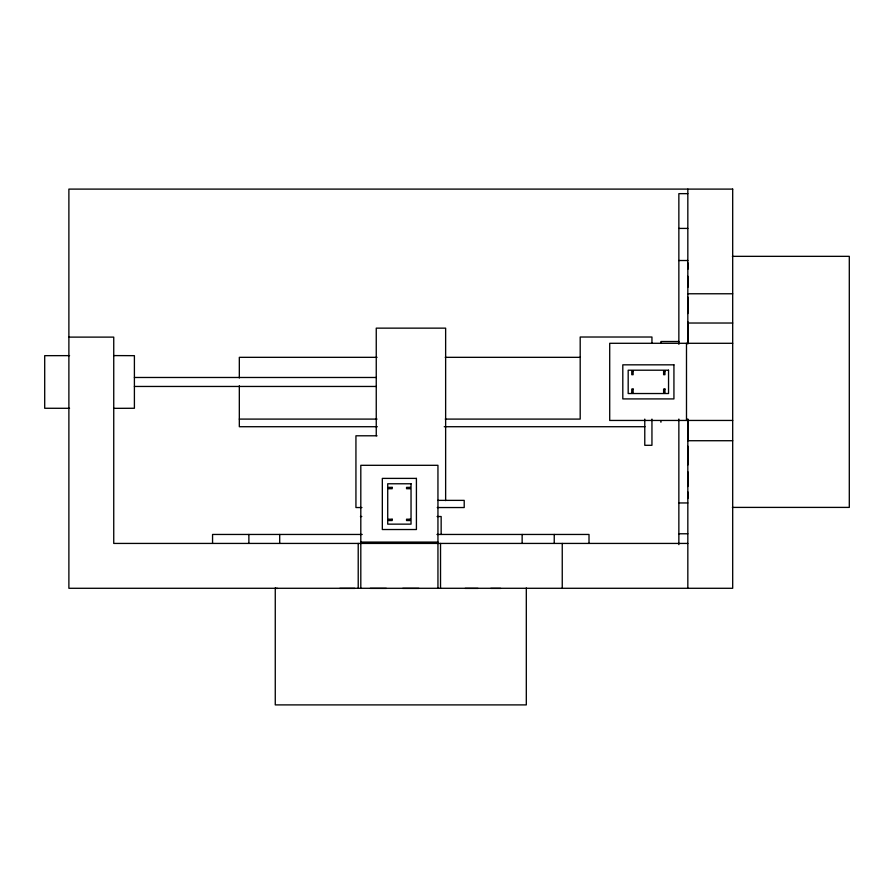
<?xml version="1.0" encoding="UTF-8"?>
<svg xmlns="http://www.w3.org/2000/svg" width="894" height="894" viewBox="0 0 894 894"><rect width="100%" height="100%" fill="white"/><g stroke="black" fill="none" stroke-linecap="round" stroke-linejoin="round"><path stroke-width="1.34" d="M358.215 588.286L358.215 543.429M360.807 588.286L360.807 465.305L437.948 465.305L437.948 588.286M687.832 498.561L687.832 491.879M687.832 486.526L687.832 471.741M687.832 465.003L687.832 446.195M687.832 419.074L687.832 440.72L732.689 440.72M687.832 342.223L687.832 321.706M687.832 313.537L687.832 297.065M687.832 287.41L687.832 276.291M687.832 269.317L687.832 262.735M490.75 588.408L500.707 588.408M339.765 588.408L354.873 588.397M465.092 588.397L478.066 588.408M370.183 588.397L386.387 588.397M402.68 588.397L418.895 588.397M113.739 408.346L134.402 408.267L134.402 355.667L113.739 355.588M687.832 193.652L678.859 193.652L678.859 344.346M678.859 228.417L687.832 228.417M732.376 256.343L849.3 256.343L849.3 507.401L732.376 507.401M678.859 260.512L687.832 260.512M687.832 293.768L732.689 293.768M687.832 323.025L732.689 323.025M68.883 337.116L113.739 337.116L113.739 543.429L687.832 543.429M678.859 341.508L660.923 341.508L660.923 342.883M732.689 343.296L609.708 343.296L609.708 420.448L732.689 420.448M69.553 355.633L44.7 355.667L44.7 408.267L69.553 408.301M377.056 357.332L239.324 357.332L239.324 378.006M445.234 357.332L580.195 357.332M134.402 377.48L376.34 377.48M134.402 386.454L376.34 386.454M239.324 419.096L377.056 419.096M445.234 419.096L580.195 419.096L580.195 337.016L651.949 337.016L651.949 343.028M377.324 426.717L239.324 426.717L239.324 385.739M444.24 426.717L644.987 426.717M377.033 435.791L355.935 435.791L355.935 507.546L361.947 507.546M437.781 500.372L464.209 500.372L464.209 507.546L437.255 507.546M678.859 502.953L687.832 502.953M360.416 516.52L361.791 516.52M437.088 516.52L441.155 516.52L441.155 534.456M678.859 533.774L687.832 533.774M362.215 534.456L212.56 534.456L212.56 543.429M436.942 534.456L589.012 534.456L589.012 543.429M360.807 542.088L437.948 542.088M277.587 588.408L275.453 588.408M687.832 189.103L687.832 343.978M687.832 419.297L687.832 588.286M686.491 343.296L686.491 420.448M678.859 419.051L678.859 544.625M660.923 420.862L660.923 422.236M651.949 419.096L651.949 445.301L644.775 445.301L644.775 419.096M562.248 543.429L562.248 588.286M554.235 534.456L554.235 543.429M526.309 587.973L526.309 704.897L275.263 704.897L275.263 587.973M522.141 534.456L522.141 543.429M445.637 500.595L445.637 328.143L376.251 328.143L376.251 435.791M440.53 543.429L440.53 588.286M279.699 534.456L279.699 543.429M248.878 534.456L248.878 543.429M732.689 189.103L68.883 189.103L68.883 588.286L732.689 588.286L732.689 189.103M673.931 364.83L622.805 364.83L622.805 398.914L673.931 398.914L673.931 364.83M668.544 370.205L628.18 370.205L628.18 393.528L668.544 393.528L668.544 370.205M633.12 371.111L631.767 371.111L631.767 374.698L633.12 374.698L633.12 371.111M664.957 371.111L663.616 371.111L663.616 374.698L664.957 374.698L664.957 371.111M633.12 389.046L631.767 389.046L631.767 392.634L633.12 392.634L633.12 389.046M664.957 389.046L663.616 389.046L663.616 392.634L664.957 392.634L664.957 389.046M416.414 478.391L382.33 478.391L382.33 529.527L416.414 529.527L416.414 478.391M411.039 483.777L387.717 483.777L387.717 524.141L411.039 524.141L411.039 483.777M392.198 487.364L388.611 487.364L388.611 488.716L392.198 488.716L392.198 487.364M410.145 487.364L406.546 487.364L406.546 488.716L410.145 488.716L410.145 487.364M392.198 519.213L388.611 519.213L388.611 520.554L392.198 520.554L392.198 519.213M410.145 519.213L406.546 519.213L406.546 520.554L410.145 520.554L410.145 519.213"/></g></svg>
